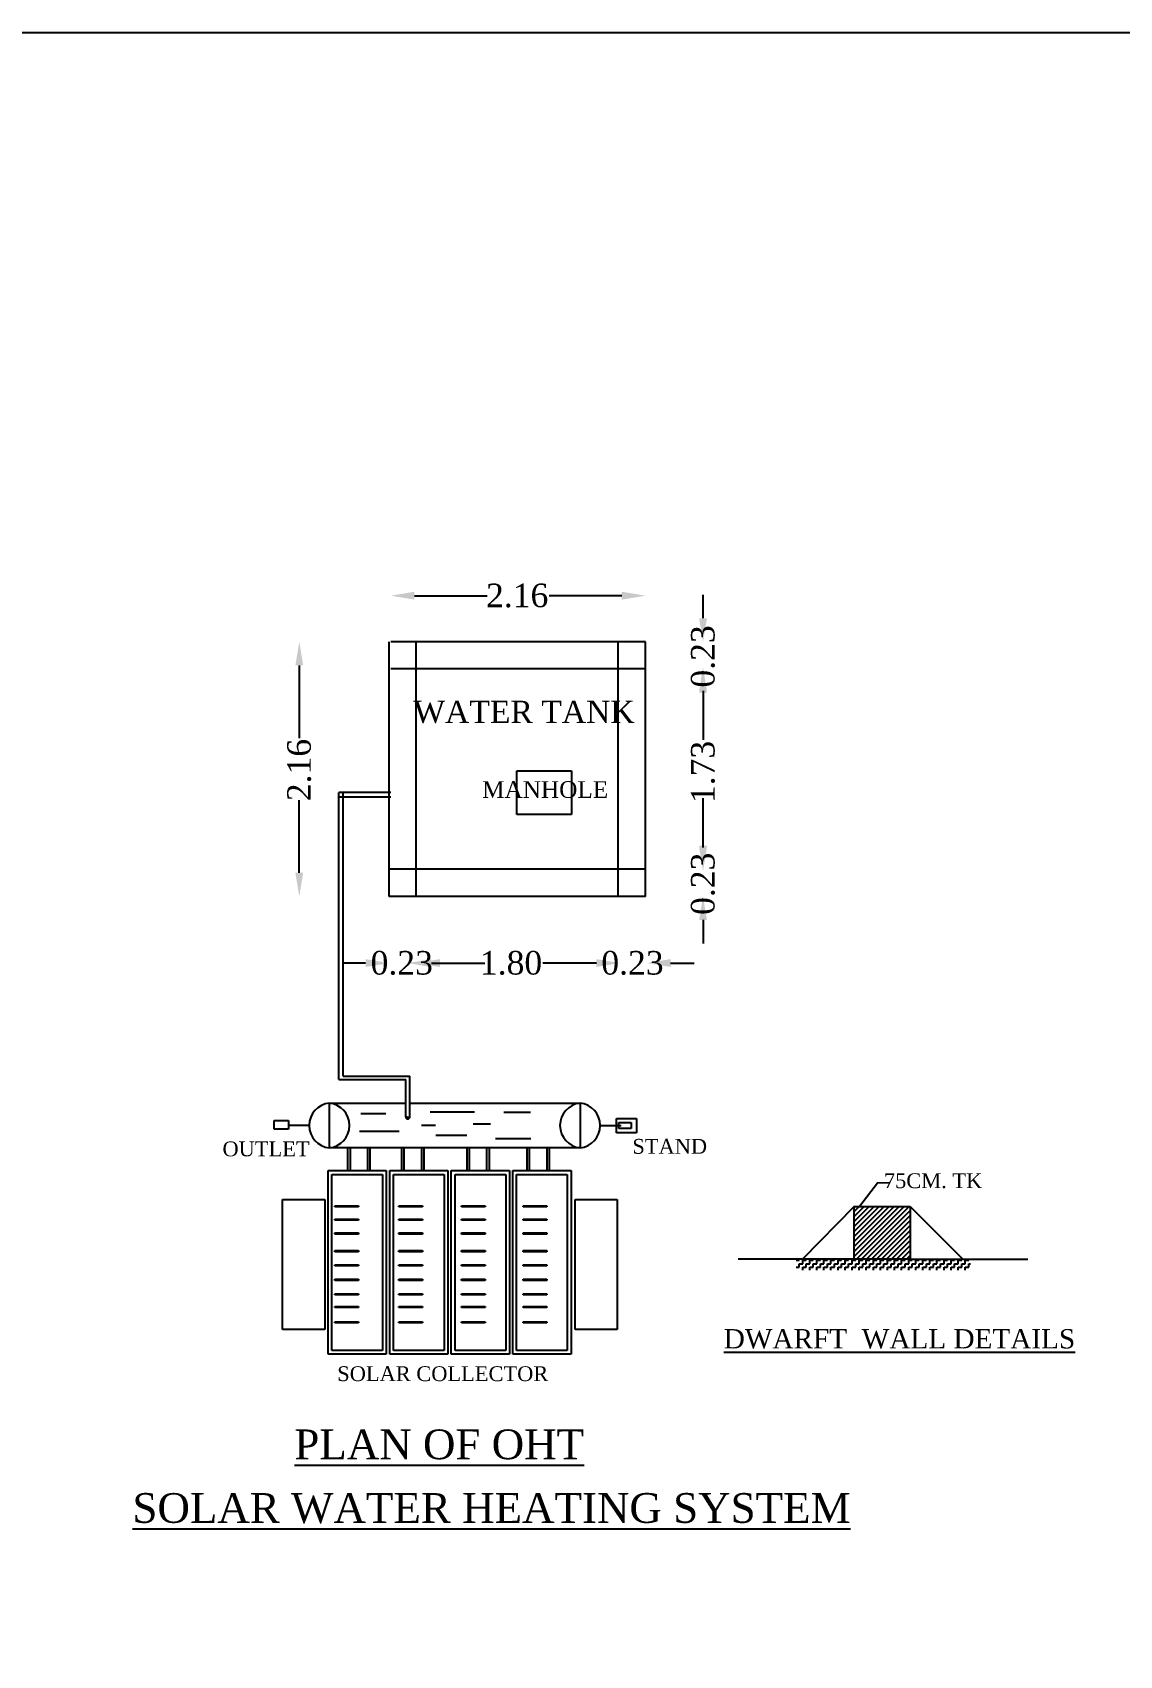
# Model space of a CAD drawing. Header units: metres. Extents: x 31037 to 31490, y -4422 to -3483.
# Drawn here: x 31266.56 to 31291.28, y -4185.77 to -4148.87 of the extents above; entities that cross this region are included whole.
import ezdxf
from ezdxf.enums import TextEntityAlignment as Align

# ---------------------------------------------------------------- set-up
doc = ezdxf.new("R2010")
doc.units = ezdxf.units.M
doc.header["$LTSCALE"] = 30
doc.header["$MEASUREMENT"] = 0
doc.layers.get('0').update_dxf_attribs({"color": 30, "lineweight": 40})
doc.layers.add('DIM', color=5, linetype='Continuous', lineweight=25)
doc.styles.get("Standard").update_dxf_attribs({"font": 'times.ttf', "height": 0.05})

# ---------------------------------------------------------------- blocks, each defined once
blk = doc.blocks.new('A$C72AE6952')
at = {"color": 1, "ltscale": 30}
for p, q in [((4.591, 14.627), (5.718, 14.627)), ((7.807, 14.627), (6.681, 14.627)), ((9.067, 14.277), (9.067, 14.642)), ((2.806, 13.546), (2.806, 12.419)), ((9.067, 13.151), (9.067, 12.389)), ((9.067, 13.125), (9.067, 12.76)), ((2.806, 10.329), (2.806, 11.456)), ((9.067, 10.724), (9.067, 11.485)), ((9.067, 10.75), (9.067, 11.115)), ((9.067, 9.598), (9.067, 9.233)), ((3.835, 8.929), (3.469, 8.929)), ((4.854, 8.929), (5.682, 8.929)), ((4.986, 8.929), (5.351, 8.929)), ((7.413, 8.929), (6.585, 8.929)), ((7.413, 8.929), (7.047, 8.929)), ((8.564, 8.929), (8.929, 8.929))]:
    blk.add_line(p, q, dxfattribs=at)
at = {"ltscale": 100}
for p, q in [((4.2, 9.964), (4.2, 13.911)), ((8.173, 13.911), (4.226, 13.911)), ((4.62, 9.964), (4.62, 13.911)), ((7.753, 9.964), (7.753, 13.911)), ((8.173, 9.964), (8.173, 13.911)), ((8.173, 13.491), (4.226, 13.491)), ((8.173, 10.384), (4.2, 10.384)), ((8.173, 9.964), (4.2, 9.964)), ((3.272, 6.062), (3.272, 6.758)), ((3.272, 6.758), (4.456, 6.758)), ((4.522, 6.758), (7.161, 6.758)), ((7.161, 6.758), (7.161, 6.062)), ((2.416, 6.488), (2.641, 6.488)), ((2.416, 6.351), (2.416, 6.488)), ((2.641, 6.351), (2.416, 6.351)), ((2.641, 6.488), (2.641, 6.351)), ((2.96, 6.41), (2.642, 6.41)), ((7.473, 6.41), (7.799, 6.41)), ((7.728, 6.521), (8.037, 6.521)), ((7.728, 6.294), (7.728, 6.521)), ((8.037, 6.294), (7.728, 6.294)), ((7.762, 6.456), (7.953, 6.456)), ((7.762, 6.364), (7.762, 6.456)), ((7.953, 6.364), (7.762, 6.364)), ((7.953, 6.456), (7.953, 6.364)), ((8.037, 6.521), (8.037, 6.294)), ((7.161, 6.062), (3.272, 6.062)), ((2.546, 5.264), (3.2, 5.264)), ((2.546, 3.247), (2.546, 5.264)), ((3.2, 5.264), (3.2, 3.247)), ((7.082, 5.264), (7.736, 5.264)), ((7.082, 3.247), (7.082, 5.264)), ((7.736, 5.264), (7.736, 3.247)), ((11.412, 5.153), (10.61, 4.337)), ((11.412, 5.153), (12.279, 5.153)), ((11.412, 4.337), (11.412, 5.153)), ((12.279, 5.153), (13.096, 4.337)), ((12.279, 5.153), (12.279, 4.337)), ((11.412, 4.337), (9.612, 4.337)), ((12.279, 4.337), (11.412, 4.337)), ((12.279, 4.337), (14.106, 4.337)), ((3.2, 3.247), (2.546, 3.247)), ((7.736, 3.247), (7.082, 3.247))]:
    blk.add_line(p, q, dxfattribs=at)
at = {"color": 4, "ltscale": 30}
for p, q in [((6.179, 11.913), (7.026, 11.913)), ((6.179, 11.235), (6.179, 11.913)), ((7.026, 11.913), (7.026, 11.235)), ((7.026, 11.235), (6.179, 11.235))]:
    blk.add_line(p, q, dxfattribs=at)
at = {"color": 5, "linetype": 'Continuous', "ltscale": 30}
for p, q in [((4.226, 11.574), (3.42, 11.574)), ((3.42, 7.123), (3.42, 11.574)), ((4.226, 11.504), (3.42, 11.504)), ((3.488, 7.177), (3.488, 11.574)), ((3.42, 7.123), (4.456, 7.123)), ((3.488, 7.177), (4.522, 7.177)), ((4.456, 6.545), (4.456, 7.123)), ((4.522, 6.545), (4.522, 7.177)), ((3.762, 6.598), (4.148, 6.598)), ((4.836, 6.622), (5.524, 6.622)), ((5.978, 6.618), (6.39, 6.618)), ((3.738, 6.321), (4.353, 6.321)), ((4.519, 6.531), (4.456, 6.545)), ((4.703, 6.417), (4.92, 6.417)), ((5.504, 6.435), (5.771, 6.435)), ((3.561, 5.711), (3.561, 6.062)), ((3.598, 5.711), (3.598, 6.062)), ((3.869, 5.711), (3.869, 6.062)), ((3.906, 5.711), (3.906, 6.062)), ((4.397, 5.711), (4.397, 6.062)), ((4.434, 5.711), (4.434, 6.062)), ((4.705, 5.711), (4.705, 6.062)), ((4.742, 5.711), (4.742, 6.062)), ((4.923, 6.259), (5.404, 6.259)), ((5.409, 5.711), (5.409, 6.062)), ((5.446, 5.711), (5.446, 6.062)), ((5.717, 5.711), (5.717, 6.062)), ((5.754, 5.711), (5.754, 6.062)), ((5.848, 6.207), (6.398, 6.207)), ((6.341, 5.711), (6.341, 6.062)), ((6.378, 5.711), (6.378, 6.062)), ((6.649, 5.711), (6.649, 6.062)), ((6.686, 5.711), (6.686, 6.062)), ((3.355, 5.164), (3.723, 5.164)), ((3.355, 5.147), (3.355, 5.164)), ((3.723, 5.147), (3.355, 5.147)), ((3.723, 5.164), (3.723, 5.147)), ((4.349, 5.164), (4.718, 5.164)), ((4.349, 5.147), (4.349, 5.164)), ((4.718, 5.147), (4.349, 5.147)), ((4.718, 5.164), (4.718, 5.147)), ((5.321, 5.164), (5.69, 5.164)), ((5.321, 5.147), (5.321, 5.164)), ((5.69, 5.147), (5.321, 5.147)), ((5.69, 5.164), (5.69, 5.147)), ((6.276, 5.164), (6.645, 5.164)), ((6.276, 5.147), (6.276, 5.164)), ((6.645, 5.147), (6.276, 5.147)), ((6.645, 5.164), (6.645, 5.147)), ((11.412, 5.077), (11.489, 5.153)), ((11.412, 4.999), (11.566, 5.153)), ((11.412, 4.922), (11.644, 5.153)), ((11.412, 4.844), (11.721, 5.153)), ((11.412, 4.767), (11.799, 5.153)), ((11.412, 4.689), (11.876, 5.153)), ((11.412, 4.612), (11.954, 5.153)), ((11.412, 4.534), (12.031, 5.153)), ((11.412, 4.457), (12.109, 5.153)), ((11.412, 4.379), (12.186, 5.153)), ((11.447, 4.337), (12.264, 5.153)), ((11.525, 4.337), (12.279, 5.091)), ((3.355, 4.959), (3.723, 4.959)), ((3.355, 4.942), (3.355, 4.959)), ((3.723, 4.942), (3.355, 4.942)), ((3.723, 4.959), (3.723, 4.942)), ((4.349, 4.959), (4.718, 4.959)), ((4.349, 4.942), (4.349, 4.959)), ((4.718, 4.942), (4.349, 4.942)), ((4.718, 4.959), (4.718, 4.942)), ((5.321, 4.959), (5.69, 4.959)), ((5.321, 4.942), (5.321, 4.959)), ((5.69, 4.942), (5.321, 4.942)), ((5.69, 4.959), (5.69, 4.942)), ((6.276, 4.959), (6.645, 4.959)), ((6.276, 4.942), (6.276, 4.959)), ((6.645, 4.942), (6.276, 4.942)), ((6.645, 4.959), (6.645, 4.942)), ((11.602, 4.337), (12.279, 5.014)), ((11.68, 4.337), (12.279, 4.936)), ((11.757, 4.337), (12.279, 4.859)), ((3.355, 4.743), (3.723, 4.743)), ((3.355, 4.726), (3.355, 4.743)), ((3.723, 4.726), (3.355, 4.726)), ((3.723, 4.743), (3.723, 4.726)), ((4.349, 4.743), (4.718, 4.743)), ((4.349, 4.726), (4.349, 4.743)), ((4.718, 4.726), (4.349, 4.726)), ((4.718, 4.743), (4.718, 4.726)), ((5.321, 4.743), (5.69, 4.743)), ((5.321, 4.726), (5.321, 4.743)), ((5.69, 4.726), (5.321, 4.726)), ((5.69, 4.743), (5.69, 4.726)), ((6.276, 4.743), (6.645, 4.743)), ((6.276, 4.726), (6.276, 4.743)), ((6.645, 4.726), (6.276, 4.726)), ((6.645, 4.743), (6.645, 4.726)), ((11.835, 4.337), (12.279, 4.781)), ((11.912, 4.337), (12.279, 4.704)), ((11.99, 4.337), (12.279, 4.626)), ((12.067, 4.337), (12.279, 4.548)), ((3.355, 4.469), (3.723, 4.469)), ((3.355, 4.452), (3.355, 4.469)), ((3.723, 4.452), (3.355, 4.452)), ((3.723, 4.469), (3.723, 4.452)), ((4.349, 4.469), (4.718, 4.469)), ((4.349, 4.452), (4.349, 4.469)), ((4.718, 4.452), (4.349, 4.452)), ((4.718, 4.469), (4.718, 4.452)), ((5.321, 4.469), (5.69, 4.469)), ((5.321, 4.452), (5.321, 4.469)), ((5.69, 4.452), (5.321, 4.452)), ((5.69, 4.469), (5.69, 4.452)), ((6.276, 4.469), (6.645, 4.469)), ((6.276, 4.452), (6.276, 4.469)), ((6.645, 4.452), (6.276, 4.452)), ((6.645, 4.469), (6.645, 4.452)), ((10.512, 4.321), (10.558, 4.321)), ((10.558, 4.321), (10.558, 4.337)), ((10.613, 4.321), (10.668, 4.321)), ((10.613, 4.266), (10.613, 4.321)), ((10.668, 4.321), (10.668, 4.337)), ((10.723, 4.321), (10.777, 4.321)), ((10.723, 4.266), (10.723, 4.321)), ((10.777, 4.321), (10.777, 4.337)), ((10.832, 4.321), (10.887, 4.321)), ((10.832, 4.266), (10.832, 4.321)), ((10.887, 4.321), (10.887, 4.337)), ((10.942, 4.321), (10.997, 4.321)), ((10.942, 4.266), (10.942, 4.321)), ((10.997, 4.321), (10.997, 4.337)), ((11.052, 4.321), (11.106, 4.321)), ((11.052, 4.266), (11.052, 4.321)), ((11.106, 4.321), (11.106, 4.337)), ((11.161, 4.321), (11.216, 4.321)), ((11.161, 4.266), (11.161, 4.321)), ((11.216, 4.321), (11.216, 4.337)), ((11.271, 4.321), (11.326, 4.321)), ((11.271, 4.266), (11.271, 4.321)), ((11.326, 4.321), (11.326, 4.337)), ((11.38, 4.321), (11.435, 4.321)), ((11.38, 4.266), (11.38, 4.321)), ((11.435, 4.321), (11.435, 4.337)), ((11.49, 4.321), (11.545, 4.321)), ((11.49, 4.266), (11.49, 4.321)), ((11.545, 4.321), (11.545, 4.337)), ((11.6, 4.321), (11.655, 4.321)), ((11.6, 4.266), (11.6, 4.321)), ((11.655, 4.321), (11.655, 4.337)), ((11.709, 4.321), (11.764, 4.321)), ((11.709, 4.266), (11.709, 4.321)), ((11.764, 4.321), (11.764, 4.337)), ((11.819, 4.321), (11.874, 4.321)), ((11.819, 4.266), (11.819, 4.321)), ((11.874, 4.321), (11.874, 4.337)), ((11.929, 4.321), (11.984, 4.321)), ((11.929, 4.266), (11.929, 4.321)), ((11.984, 4.321), (11.984, 4.337)), ((12.038, 4.321), (12.093, 4.321)), ((12.038, 4.266), (12.038, 4.321)), ((12.093, 4.321), (12.093, 4.337)), ((12.145, 4.337), (12.279, 4.471)), ((12.148, 4.321), (12.203, 4.321)), ((12.148, 4.266), (12.148, 4.321)), ((12.203, 4.321), (12.203, 4.337)), ((12.222, 4.337), (12.279, 4.393)), ((12.258, 4.321), (12.312, 4.321)), ((12.258, 4.266), (12.258, 4.321)), ((12.312, 4.321), (12.312, 4.337)), ((12.367, 4.321), (12.422, 4.321)), ((12.367, 4.266), (12.367, 4.321)), ((12.422, 4.321), (12.422, 4.337)), ((12.477, 4.321), (12.532, 4.321)), ((12.477, 4.266), (12.477, 4.321)), ((12.532, 4.321), (12.532, 4.337)), ((12.587, 4.321), (12.641, 4.321)), ((12.587, 4.266), (12.587, 4.321)), ((12.641, 4.321), (12.641, 4.337)), ((12.696, 4.321), (12.751, 4.321)), ((12.696, 4.266), (12.696, 4.321)), ((12.751, 4.321), (12.751, 4.337)), ((12.806, 4.321), (12.861, 4.321)), ((12.806, 4.266), (12.806, 4.321)), ((12.861, 4.321), (12.861, 4.337)), ((12.915, 4.321), (12.97, 4.321)), ((12.915, 4.266), (12.915, 4.321)), ((12.97, 4.321), (12.97, 4.337)), ((13.025, 4.321), (13.08, 4.321)), ((13.025, 4.266), (13.025, 4.321)), ((13.08, 4.321), (13.08, 4.337)), ((13.135, 4.321), (13.19, 4.321)), ((13.135, 4.266), (13.135, 4.321)), ((13.19, 4.321), (13.19, 4.337)), ((3.355, 4.251), (3.723, 4.251)), ((3.355, 4.234), (3.355, 4.251)), ((3.723, 4.234), (3.355, 4.234)), ((3.723, 4.251), (3.723, 4.234)), ((4.349, 4.251), (4.718, 4.251)), ((4.349, 4.234), (4.349, 4.251)), ((4.718, 4.234), (4.349, 4.234)), ((4.718, 4.251), (4.718, 4.234)), ((5.321, 4.251), (5.69, 4.251)), ((5.321, 4.234), (5.321, 4.251)), ((5.69, 4.234), (5.321, 4.234)), ((5.69, 4.251), (5.69, 4.234)), ((6.276, 4.251), (6.645, 4.251)), ((6.276, 4.234), (6.276, 4.251)), ((6.645, 4.234), (6.276, 4.234)), ((6.645, 4.251), (6.645, 4.234)), ((10.512, 4.211), (10.558, 4.211)), ((10.558, 4.266), (10.613, 4.266)), ((10.558, 4.211), (10.558, 4.266)), ((10.613, 4.211), (10.668, 4.211)), ((10.613, 4.164), (10.613, 4.211)), ((10.668, 4.266), (10.723, 4.266)), ((10.668, 4.211), (10.668, 4.266)), ((10.723, 4.211), (10.777, 4.211)), ((10.723, 4.164), (10.723, 4.211)), ((10.777, 4.266), (10.832, 4.266)), ((10.777, 4.211), (10.777, 4.266)), ((10.832, 4.211), (10.887, 4.211)), ((10.832, 4.164), (10.832, 4.211)), ((10.887, 4.266), (10.942, 4.266)), ((10.887, 4.211), (10.887, 4.266)), ((10.942, 4.211), (10.997, 4.211)), ((10.942, 4.164), (10.942, 4.211)), ((10.997, 4.266), (11.052, 4.266)), ((10.997, 4.211), (10.997, 4.266)), ((11.052, 4.211), (11.106, 4.211)), ((11.052, 4.164), (11.052, 4.211)), ((11.106, 4.266), (11.161, 4.266)), ((11.106, 4.211), (11.106, 4.266)), ((11.161, 4.211), (11.216, 4.211)), ((11.161, 4.164), (11.161, 4.211)), ((11.216, 4.266), (11.271, 4.266)), ((11.216, 4.211), (11.216, 4.266)), ((11.271, 4.211), (11.326, 4.211)), ((11.271, 4.164), (11.271, 4.211)), ((11.326, 4.266), (11.38, 4.266)), ((11.326, 4.211), (11.326, 4.266)), ((11.38, 4.211), (11.435, 4.211)), ((11.38, 4.164), (11.38, 4.211)), ((11.435, 4.266), (11.49, 4.266)), ((11.435, 4.211), (11.435, 4.266)), ((11.49, 4.211), (11.545, 4.211)), ((11.49, 4.164), (11.49, 4.211)), ((11.545, 4.266), (11.6, 4.266)), ((11.545, 4.211), (11.545, 4.266)), ((11.6, 4.211), (11.655, 4.211)), ((11.6, 4.164), (11.6, 4.211)), ((11.655, 4.266), (11.709, 4.266)), ((11.655, 4.211), (11.655, 4.266)), ((11.709, 4.211), (11.764, 4.211)), ((11.709, 4.164), (11.709, 4.211)), ((11.764, 4.266), (11.819, 4.266)), ((11.764, 4.211), (11.764, 4.266)), ((11.819, 4.211), (11.874, 4.211)), ((11.819, 4.164), (11.819, 4.211)), ((11.874, 4.266), (11.929, 4.266)), ((11.874, 4.211), (11.874, 4.266)), ((11.929, 4.211), (11.984, 4.211)), ((11.929, 4.164), (11.929, 4.211)), ((11.984, 4.266), (12.038, 4.266)), ((11.984, 4.211), (11.984, 4.266)), ((12.038, 4.211), (12.093, 4.211)), ((12.038, 4.164), (12.038, 4.211)), ((12.093, 4.266), (12.148, 4.266)), ((12.093, 4.211), (12.093, 4.266)), ((12.148, 4.211), (12.203, 4.211)), ((12.148, 4.164), (12.148, 4.211)), ((12.203, 4.266), (12.258, 4.266)), ((12.203, 4.211), (12.203, 4.266)), ((12.258, 4.211), (12.312, 4.211)), ((12.258, 4.164), (12.258, 4.211)), ((12.312, 4.266), (12.367, 4.266)), ((12.312, 4.211), (12.312, 4.266)), ((12.367, 4.211), (12.422, 4.211)), ((12.367, 4.164), (12.367, 4.211)), ((12.422, 4.266), (12.477, 4.266)), ((12.422, 4.211), (12.422, 4.266)), ((12.477, 4.211), (12.532, 4.211)), ((12.477, 4.164), (12.477, 4.211)), ((12.532, 4.266), (12.587, 4.266)), ((12.532, 4.211), (12.532, 4.266)), ((12.587, 4.211), (12.641, 4.211)), ((12.587, 4.164), (12.587, 4.211)), ((12.641, 4.266), (12.696, 4.266)), ((12.641, 4.211), (12.641, 4.266)), ((12.696, 4.211), (12.751, 4.211)), ((12.696, 4.164), (12.696, 4.211)), ((12.751, 4.266), (12.806, 4.266)), ((12.751, 4.211), (12.751, 4.266)), ((12.806, 4.211), (12.861, 4.211)), ((12.806, 4.164), (12.806, 4.211)), ((12.861, 4.266), (12.915, 4.266)), ((12.861, 4.211), (12.861, 4.266)), ((12.915, 4.211), (12.97, 4.211)), ((12.915, 4.164), (12.915, 4.211)), ((12.97, 4.266), (13.025, 4.266)), ((12.97, 4.211), (12.97, 4.266)), ((13.025, 4.211), (13.08, 4.211)), ((13.025, 4.164), (13.025, 4.211)), ((13.08, 4.266), (13.135, 4.266)), ((13.08, 4.211), (13.08, 4.266)), ((13.135, 4.211), (13.19, 4.211)), ((13.135, 4.164), (13.135, 4.211)), ((13.19, 4.266), (13.217, 4.266)), ((13.19, 4.211), (13.19, 4.266)), ((3.355, 4.024), (3.723, 4.024)), ((3.355, 4.007), (3.355, 4.024)), ((3.723, 4.007), (3.355, 4.007)), ((3.355, 3.799), (3.723, 3.799)), ((3.355, 3.782), (3.355, 3.799)), ((3.723, 3.782), (3.355, 3.782)), ((3.723, 4.024), (3.723, 4.007)), ((3.723, 3.799), (3.723, 3.782)), ((4.349, 4.024), (4.718, 4.024)), ((4.349, 4.007), (4.349, 4.024)), ((4.718, 4.007), (4.349, 4.007)), ((4.349, 3.799), (4.718, 3.799)), ((4.349, 3.782), (4.349, 3.799)), ((4.718, 3.782), (4.349, 3.782)), ((4.718, 4.024), (4.718, 4.007)), ((4.718, 3.799), (4.718, 3.782)), ((5.321, 4.024), (5.69, 4.024)), ((5.321, 4.007), (5.321, 4.024)), ((5.69, 4.007), (5.321, 4.007)), ((5.321, 3.799), (5.69, 3.799)), ((5.321, 3.782), (5.321, 3.799)), ((5.69, 3.782), (5.321, 3.782)), ((5.69, 4.024), (5.69, 4.007)), ((5.69, 3.799), (5.69, 3.782)), ((6.276, 4.024), (6.645, 4.024)), ((6.276, 4.007), (6.276, 4.024)), ((6.645, 4.007), (6.276, 4.007)), ((6.276, 3.799), (6.645, 3.799)), ((6.276, 3.782), (6.276, 3.799)), ((6.645, 3.782), (6.276, 3.782)), ((6.645, 4.024), (6.645, 4.007)), ((6.645, 3.799), (6.645, 3.782)), ((3.355, 3.604), (3.723, 3.604)), ((3.355, 3.587), (3.355, 3.604)), ((3.723, 3.587), (3.355, 3.587)), ((3.723, 3.604), (3.723, 3.587)), ((4.349, 3.604), (4.718, 3.604)), ((4.349, 3.587), (4.349, 3.604)), ((4.718, 3.587), (4.349, 3.587)), ((4.718, 3.604), (4.718, 3.587)), ((5.321, 3.604), (5.69, 3.604)), ((5.321, 3.587), (5.321, 3.604)), ((5.69, 3.587), (5.321, 3.587)), ((5.69, 3.604), (5.69, 3.587)), ((6.276, 3.604), (6.645, 3.604)), ((6.276, 3.587), (6.276, 3.604)), ((6.645, 3.587), (6.276, 3.587)), ((6.645, 3.604), (6.645, 3.587)), ((3.355, 3.364), (3.723, 3.364)), ((3.355, 3.347), (3.355, 3.364)), ((3.723, 3.347), (3.355, 3.347)), ((3.723, 3.364), (3.723, 3.347)), ((4.349, 3.364), (4.718, 3.364)), ((4.349, 3.347), (4.349, 3.364)), ((4.718, 3.347), (4.349, 3.347)), ((4.718, 3.364), (4.718, 3.347)), ((5.321, 3.364), (5.69, 3.364)), ((5.321, 3.347), (5.321, 3.364)), ((5.69, 3.347), (5.321, 3.347)), ((5.69, 3.364), (5.69, 3.347)), ((6.276, 3.364), (6.645, 3.364)), ((6.276, 3.347), (6.276, 3.364)), ((6.645, 3.347), (6.276, 3.347)), ((6.645, 3.364), (6.645, 3.347))]:
    blk.add_line(p, q, dxfattribs=at)
at = {"color": 1, "linetype": 'Continuous', "ltscale": 30}
for p, q in [((3.252, 5.711), (4.155, 5.711)), ((3.252, 2.861), (3.252, 5.711)), ((3.311, 5.652), (4.097, 5.652)), ((3.311, 2.919), (3.311, 5.652)), ((4.097, 5.652), (4.097, 2.919)), ((4.155, 5.711), (4.155, 2.861)), ((4.208, 5.711), (5.11, 5.711)), ((4.208, 2.861), (4.208, 5.711)), ((4.266, 5.652), (5.052, 5.652)), ((4.266, 2.919), (4.266, 5.652)), ((5.052, 5.652), (5.052, 2.919)), ((5.11, 5.711), (5.11, 2.861)), ((5.163, 5.711), (6.065, 5.711)), ((5.163, 2.861), (5.163, 5.711)), ((5.221, 5.652), (6.007, 5.652)), ((5.221, 2.919), (5.221, 5.652)), ((6.007, 5.652), (6.007, 2.919)), ((6.065, 5.711), (6.065, 2.861)), ((6.118, 5.711), (7.021, 5.711)), ((6.118, 2.861), (6.118, 5.711)), ((6.177, 5.652), (6.962, 5.652)), ((6.177, 2.919), (6.177, 5.652)), ((6.962, 5.652), (6.962, 2.919)), ((7.021, 5.711), (7.021, 2.861)), ((4.155, 2.861), (3.252, 2.861)), ((4.097, 2.919), (3.311, 2.919)), ((5.11, 2.861), (4.208, 2.861)), ((5.052, 2.919), (4.266, 2.919)), ((6.065, 2.861), (5.163, 2.861)), ((6.007, 2.919), (5.221, 2.919)), ((7.021, 2.861), (6.118, 2.861)), ((6.962, 2.919), (6.177, 2.919))]:
    blk.add_line(p, q, dxfattribs=at)
at = {"ltscale": 100}
blk.add_lwpolyline([(11.497, 5.164), (11.775, 5.52), (11.955, 5.525)], dxfattribs=at)
for centre, start, end in [((3.31, 6.41), 96.2614, 263.7386), ((7.122, 6.41), 276.2614, 83.7386)]:
    blk.add_arc(centre, 0.35, start, end, dxfattribs=at)
at = {"color": 1, "linetype": 'Continuous', "ltscale": 30}
for centre, start, end in [((3.234, 6.41), 276.2614, 83.7386), ((7.199, 6.41), 96.2614, 263.7386)]:
    blk.add_arc(centre, 0.35, start, end, dxfattribs=at)
at = {"color": 5, "linetype": 'Continuous', "ltscale": 30}
blk.add_arc((4.489, 6.545), 0.033, 180, 0, dxfattribs=at)
at = {"color": 1, "ltscale": 30}
for points in [[(4.591, 14.688), (4.591, 14.566), (4.226, 14.627)], [(7.807, 14.688), (7.807, 14.566), (8.173, 14.627)], [(9.007, 14.277), (9.128, 14.277), (9.067, 13.911)], [(2.745, 13.546), (2.866, 13.546), (2.806, 13.911)], [(9.007, 13.151), (9.128, 13.151), (9.067, 13.516)], [(9.007, 13.125), (9.128, 13.125), (9.067, 13.491)], [(9.007, 10.75), (9.128, 10.75), (9.067, 10.384)], [(9.007, 10.724), (9.128, 10.724), (9.067, 10.359)], [(2.745, 10.329), (2.866, 10.329), (2.806, 9.964)], [(9.007, 9.598), (9.128, 9.598), (9.067, 9.964)], [(3.835, 8.99), (3.835, 8.868), (4.2, 8.929)], [(4.854, 8.99), (4.854, 8.868), (4.489, 8.929)], [(4.986, 8.99), (4.986, 8.868), (4.62, 8.929)], [(7.413, 8.99), (7.413, 8.868), (7.778, 8.929)], [(7.413, 8.99), (7.413, 8.868), (7.778, 8.929)], [(8.564, 8.99), (8.564, 8.868), (8.198, 8.929)]]:
    blk.add_solid(points, dxfattribs=at)
at = {"ltscale": 100}
blk.add_solid([(11.499, 5.163), (11.489, 5.153), (11.495, 5.166)], dxfattribs=at)
at = {"color": 5}
for s, p in [('2.16', (5.702, 14.449)), ('0.23', (3.912, 8.751)), ('1.80', (5.607, 8.751)), ('0.23', (7.49, 8.751))]:
    blk.add_text(s, height=0.3655, dxfattribs=at).set_placement(p)
for s, p in [('0.23', (9.246, 13.202)), ('2.16', (2.984, 11.44)), ('1.73', (9.246, 11.41)), ('0.23', (9.246, 9.676))]:
    blk.add_text(s, height=0.3655, rotation=90, dxfattribs=at).set_placement(p)
at = {"color": 3, "linetype": 'Continuous', "ltscale": 30}
blk.add_text('WATER TANK', height=0.3452, dxfattribs=at).set_placement((6.291, 12.823), align=Align.MIDDLE)
at = {"color": 4, "ltscale": 30}
for s, height, p in [('MANHOLE', 0.2589, (6.619, 11.62)), ('OUTLET', 0.2301, (2.29, 6.047)), ('STAND', 0.2301, (8.551, 6.086)), ('75CM. TK', 0.2301, (12.635, 5.552)), ('SOLAR COLLECTOR', 0.23011, (5.031, 2.56))]:
    blk.add_text(s, height=height, dxfattribs=at).set_placement(p, align=Align.MIDDLE)
at = {"color": 2}
for s, height, p in [('%%UDWARFT  WALL DETAILS', 0.30007, (9.389, 2.952)), ('%%UPLAN OF OHT', 0.46165, (2.729, 1.234)), ('%%USOLAR WATER HEATING SYSTEM', 0.46165, (0.218, 0.247))]:
    blk.add_text(s, height=height, dxfattribs=at).set_placement(p)

msp = doc.modelspace()

# ---------------------------------------------------------------- linework, layer by layer
at = {"layer": 'DIM', "color": 0, "lineweight": 25}
msp.add_lwpolyline([(31232.08042, -4148.87448), (31336.3646, -4148.87448), (31336.3646, -4230.29321), (31232.08042, -4230.29321)], close=True, dxfattribs=at)

# ---------------------------------------------------------------- block references
at = {"layer": 'DIM', "color": 0, "lineweight": 25, "xscale": 1.465847637517826, "yscale": 1.465847637517826, "zscale": 1.465847637517826}
msp.add_blockref('A$C72AE6952', (31268.51677, -4183.12042), dxfattribs=at)
msp.add_blockref('A$C72AE6952', (31268.51677, -4183.12042), dxfattribs=at)
msp.add_blockref('A$C72AE6952', (31268.51677, -4183.12042), dxfattribs=at)
msp.add_blockref('A$C72AE6952', (31268.51677, -4183.12042), dxfattribs=at)

doc.saveas('drawing.dxf')
